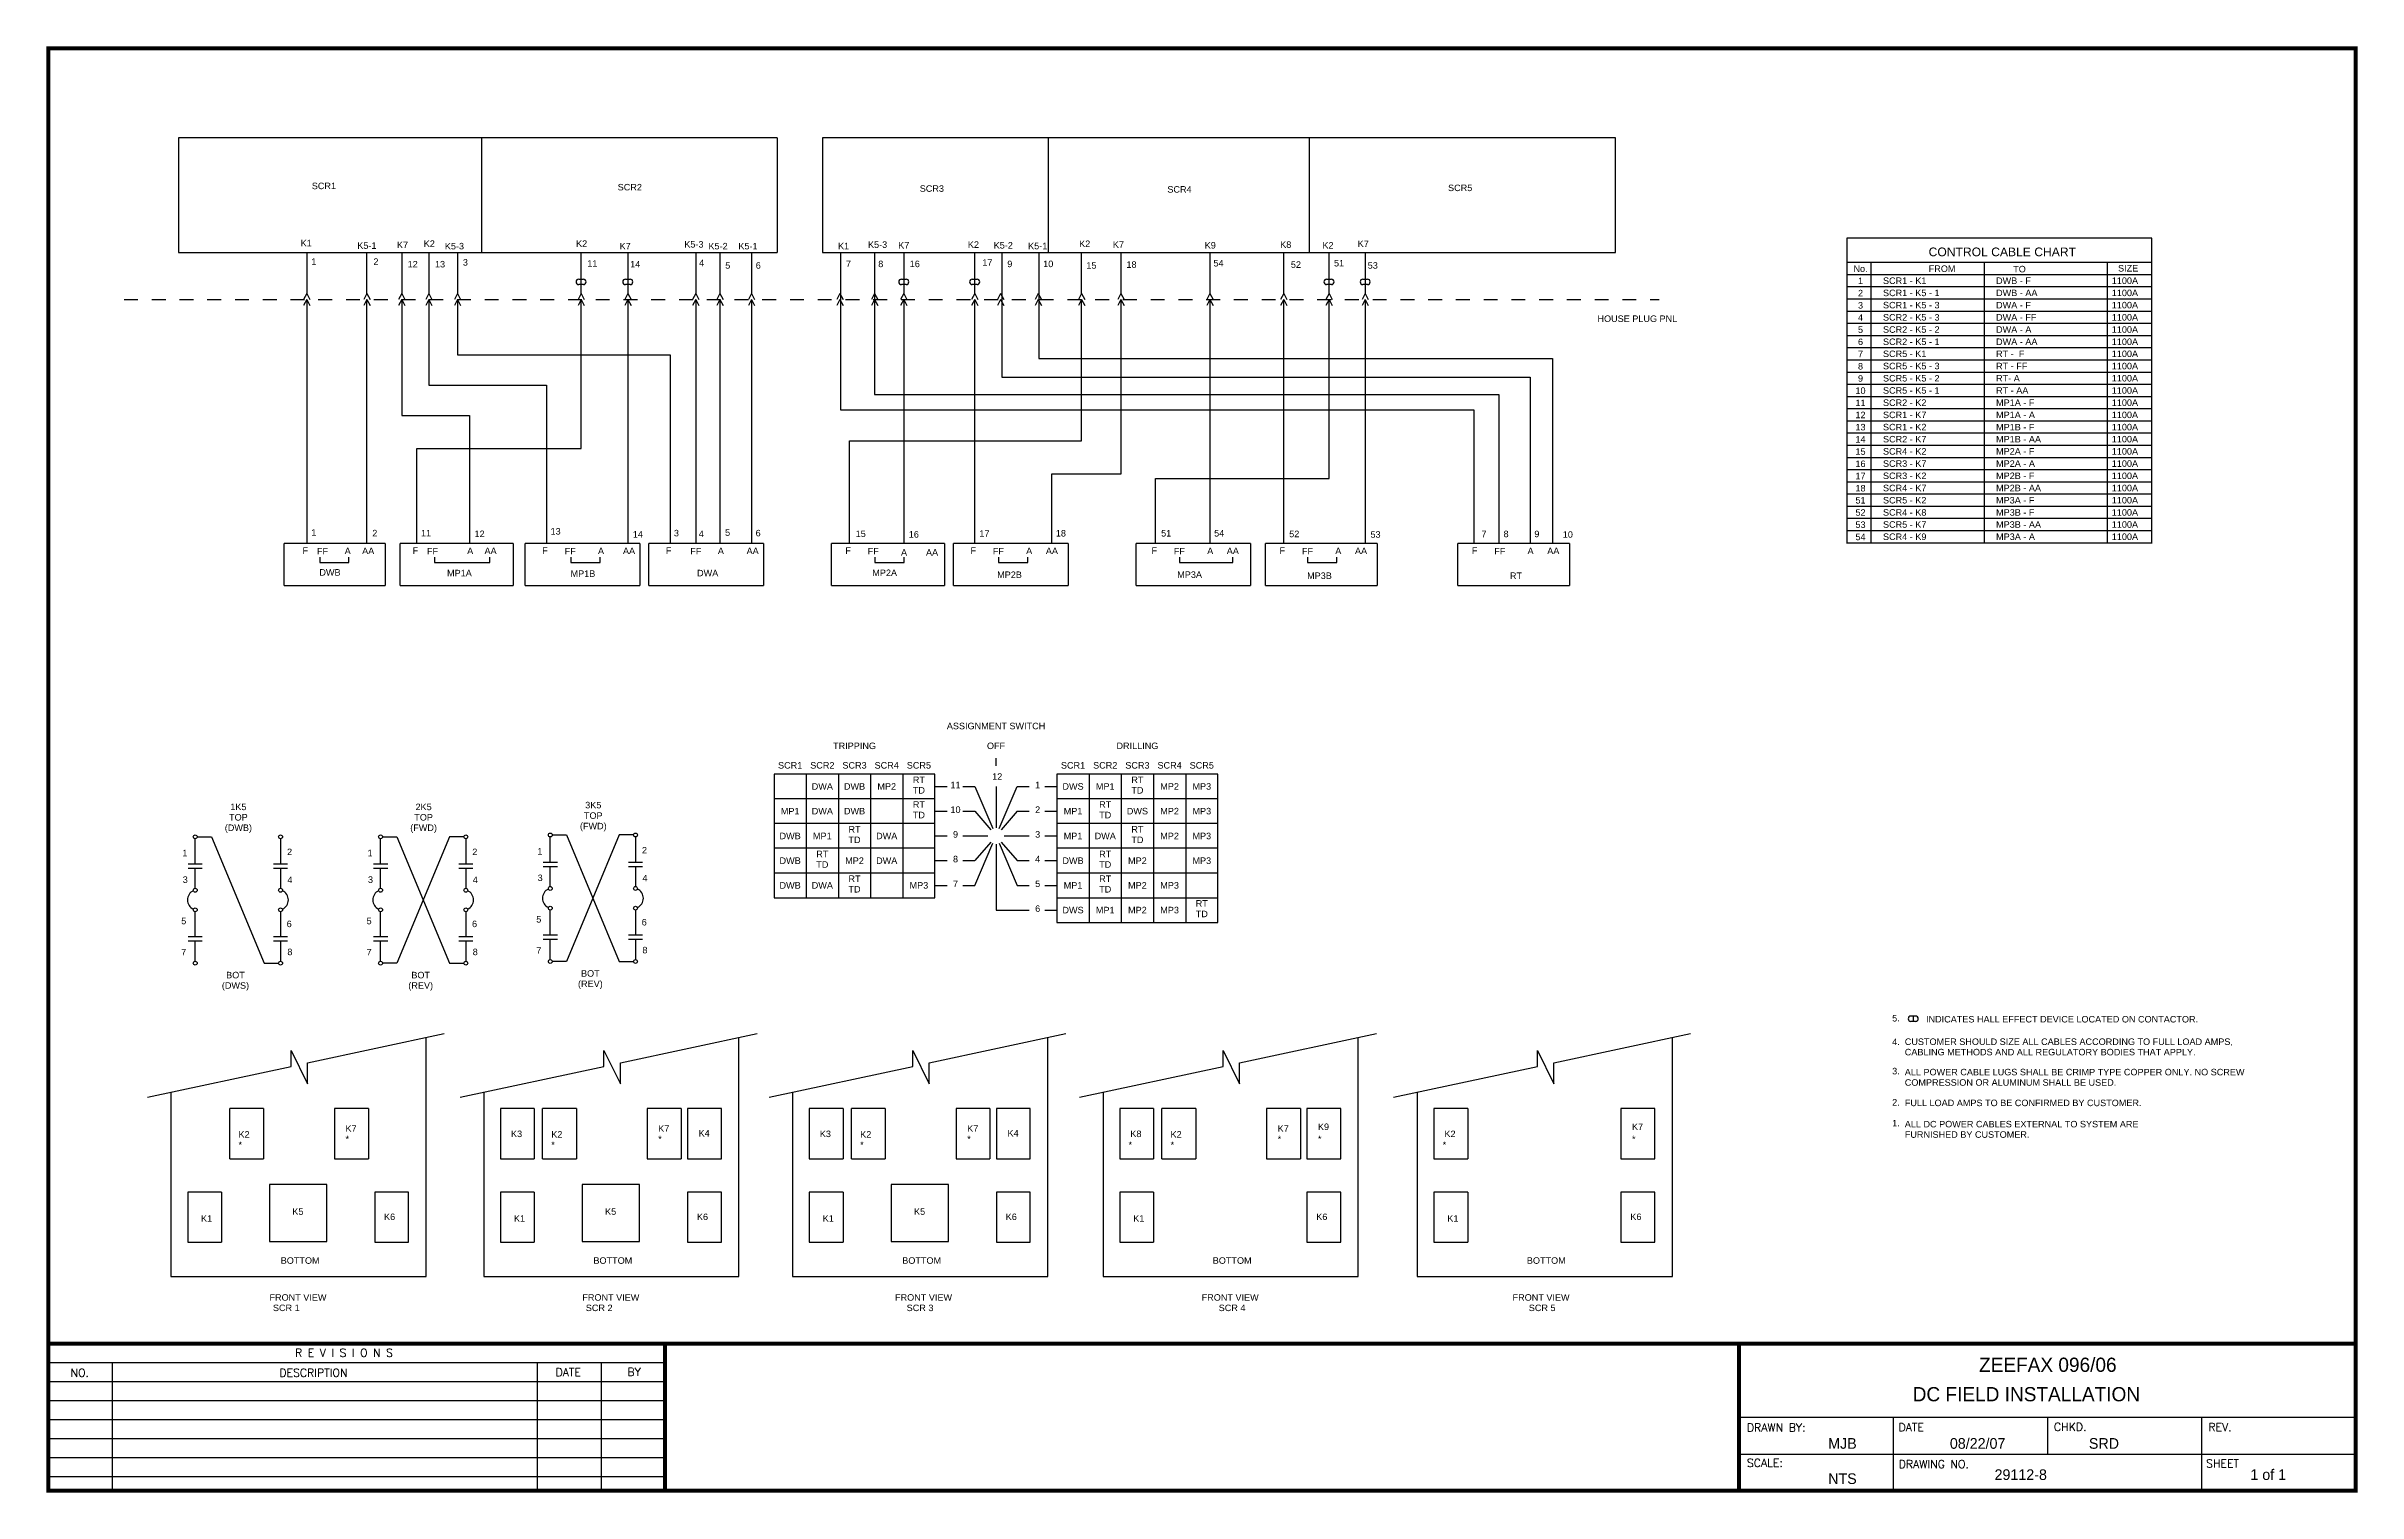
# Model space of a CAD drawing. Extents: x 1.2 to 17.9, y -2.6 to 7.8.
import ezdxf
from ezdxf.enums import TextEntityAlignment as Align

# ---------------------------------------------------------------- set-up
doc = ezdxf.new("R2010")
doc.units = 0
doc.header["$MEASUREMENT"] = 0
doc.linetypes.add('DASHED2', pattern=[0.375, 0.25, -0.125])
doc.layers.get('0').update_dxf_attribs({"linetype": 'CONTINUOUS'})
doc.layers.add('DRAWING', color=7, linetype='CONTINUOUS')
doc.styles.add('A1', font='A1.shx')
doc.styles.add('ROMAND', font='ROMAND.shx')
doc.styles.get("Standard").update_dxf_attribs({"font": 'ARIAL.TTF'})

# ---------------------------------------------------------------- blocks, each defined once
blk = doc.blocks.new('npcap')
for p, q in [((0, 0.051), (0, -0.051)), ((0.031, 0.051), (0.031, -0.051))]:
    blk.add_line(p, q)

msp = doc.modelspace()

# ---------------------------------------------------------------- linework, layer by layer
at = {"color": 7}
for p, q in [((1.232, -1.506), (1.232, -2.567)), ((1.232, -1.643), (5.678, -1.643)), ((1.693, -1.643), (1.693, -2.567)), ((4.756, -1.643), (4.756, -2.567)), ((5.217, -1.643), (5.217, -2.567)), ((1.232, -1.78), (5.678, -1.78)), ((1.232, -1.917), (5.678, -1.917)), ((1.232, -2.054), (5.678, -2.054)), ((13.419, -2.036), (17.865, -2.036)), ((14.531, -2.036), (14.531, -2.567)), ((15.642, -2.036), (15.642, -2.302)), ((16.753, -2.036), (16.753, -2.567)), ((1.232, -2.191), (5.678, -2.191)), ((1.232, -2.328), (5.678, -2.328)), ((13.419, -2.302), (17.865, -2.302)), ((1.232, -2.465), (5.678, -2.465))]:
    msp.add_line(p, q, dxfattribs=at)
at = {"color": 7, "const_width": 0.0288}
msp.add_lwpolyline([(17.865, -2.567), (17.865, 7.829), (1.232, 7.829), (1.232, -2.567)], close=True, dxfattribs=at)
for points in [[(1.232, -1.506), (17.865, -1.506)], [(5.678, -1.506), (5.678, -2.567)], [(13.419, -2.567), (13.419, -1.506)]]:
    msp.add_lwpolyline(points, dxfattribs=at)
at = {"layer": 'DRAWING', "color": 7}
for p, q in [((2.172, 7.182), (2.172, 6.356)), ((6.486, 7.182), (2.172, 7.182)), ((4.356, 7.182), (4.356, 6.356)), ((6.486, 7.182), (6.486, 6.356)), ((12.529, 7.182), (6.812, 7.182)), ((6.812, 7.182), (6.812, 6.356)), ((8.442, 6.356), (8.442, 7.182)), ((10.322, 7.182), (10.322, 6.356)), ((12.529, 6.356), (12.529, 7.182)), ((2.172, 6.356), (6.486, 6.356)), ((3.096, 6.356), (3.096, 6.062)), ((3.53, 6.062), (3.53, 6.356)), ((3.78, 6.356), (3.78, 6.062)), ((3.976, 6.356), (3.976, 6.062)), ((4.182, 6.356), (4.182, 6.062)), ((5.073, 6.062), (5.073, 6.356)), ((5.41, 6.356), (5.41, 6.062)), ((5.899, 6.356), (5.899, 6.062)), ((6.073, 6.356), (6.073, 6.062)), ((6.301, 6.356), (6.301, 6.062)), ((6.812, 6.356), (12.529, 6.356)), ((6.942, 6.354), (6.942, 5.222)), ((7.189, 6.354), (7.189, 5.334)), ((7.399, 6.356), (7.399, 6.062)), ((7.91, 6.062), (7.91, 6.356)), ((8.106, 6.354), (8.106, 5.459)), ((8.372, 6.354), (8.372, 5.592)), ((8.681, 6.062), (8.681, 6.356)), ((8.964, 6.356), (8.964, 6.062)), ((9.605, 6.356), (9.605, 6.062)), ((10.138, 6.062), (10.138, 6.356)), ((10.464, 6.062), (10.464, 6.356)), ((10.725, 6.356), (10.725, 6.062)), ((14.196, 6.46), (14.196, 4.26)), ((16.394, 6.46), (14.196, 6.46)), ((16.394, 4.26), (16.394, 6.46)), ((16.394, 6.284), (14.196, 6.284)), ((16.394, 6.196), (14.196, 6.196)), ((14.37, 6.284), (14.37, 4.26)), ((15.186, 6.284), (15.186, 4.26)), ((16.073, 6.284), (16.073, 4.26)), ((3.096, 6.062), (3.073, 6.018)), ((3.096, 6.019), (3.073, 5.975)), ((3.096, 6.062), (3.118, 6.018)), ((3.096, 6.019), (3.118, 5.975)), ((3.096, 6.019), (3.096, 4.26)), ((3.53, 6.062), (3.508, 6.018)), ((3.53, 6.019), (3.508, 5.975)), ((3.53, 6.062), (3.553, 6.018)), ((3.53, 4.26), (3.53, 6.019)), ((3.53, 6.019), (3.553, 5.975)), ((3.78, 6.062), (3.758, 6.018)), ((3.78, 6.019), (3.758, 5.975)), ((3.78, 6.062), (3.803, 6.018)), ((3.78, 6.019), (3.803, 5.975)), ((3.78, 6.019), (3.78, 5.183)), ((3.976, 6.062), (3.953, 6.018)), ((3.976, 6.019), (3.953, 5.975)), ((3.976, 6.062), (3.998, 6.018)), ((3.976, 6.019), (3.998, 5.975)), ((3.976, 6.019), (3.976, 5.401)), ((4.182, 6.062), (4.16, 6.018)), ((4.182, 6.019), (4.16, 5.975)), ((4.182, 6.062), (4.205, 6.018)), ((4.182, 6.019), (4.205, 5.975)), ((4.182, 6.019), (4.182, 5.618)), ((5.073, 6.062), (5.051, 6.018)), ((5.073, 6.019), (5.051, 5.975)), ((5.056, 6.165), (5.09, 6.165)), ((5.09, 6.126), (5.056, 6.126)), ((5.073, 6.062), (5.096, 6.018)), ((5.073, 4.945), (5.073, 6.019)), ((5.073, 6.019), (5.096, 5.975)), ((5.41, 6.062), (5.388, 6.018)), ((5.41, 6.019), (5.388, 5.975)), ((5.393, 6.165), (5.427, 6.165)), ((5.427, 6.126), (5.393, 6.126)), ((5.41, 6.062), (5.433, 6.018)), ((5.41, 6.019), (5.433, 5.975)), ((5.41, 6.019), (5.41, 4.26)), ((5.899, 6.062), (5.877, 6.018)), ((5.899, 6.019), (5.877, 5.975)), ((5.899, 6.062), (5.922, 6.018)), ((5.899, 6.019), (5.922, 5.975)), ((5.899, 6.019), (5.899, 4.26)), ((6.073, 6.062), (6.051, 6.018)), ((6.073, 6.019), (6.051, 5.975)), ((6.073, 6.062), (6.096, 6.018)), ((6.073, 6.019), (6.096, 5.975)), ((6.073, 6.019), (6.073, 4.26)), ((6.301, 6.062), (6.279, 6.018)), ((6.301, 6.019), (6.279, 5.975)), ((6.301, 6.062), (6.324, 6.018)), ((6.301, 6.019), (6.324, 5.975)), ((6.301, 6.019), (6.301, 4.26)), ((6.939, 6.062), (6.917, 6.018)), ((6.939, 6.019), (6.917, 5.975)), ((6.939, 6.062), (6.962, 6.018)), ((6.939, 6.019), (6.962, 5.975)), ((7.189, 6.062), (7.167, 6.018)), ((7.189, 6.019), (7.167, 5.975)), ((7.189, 6.062), (7.212, 6.018)), ((7.189, 6.019), (7.212, 5.975)), ((7.399, 6.062), (7.376, 6.018)), ((7.399, 6.019), (7.376, 5.975)), ((7.382, 6.165), (7.416, 6.165)), ((7.416, 6.126), (7.382, 6.126)), ((7.399, 6.062), (7.422, 6.018)), ((7.399, 6.019), (7.422, 5.975)), ((7.399, 6.019), (7.399, 4.26)), ((7.91, 6.062), (7.887, 6.018)), ((7.91, 6.019), (7.887, 5.975)), ((7.893, 6.165), (7.927, 6.165)), ((7.927, 6.126), (7.893, 6.126)), ((7.91, 6.062), (7.932, 6.018)), ((7.91, 4.26), (7.91, 6.019)), ((7.91, 6.019), (7.932, 5.975)), ((8.097, 6.062), (8.074, 6.018)), ((8.097, 6.019), (8.074, 5.975)), ((8.097, 6.062), (8.119, 6.018)), ((8.097, 6.019), (8.119, 5.975)), ((8.368, 6.062), (8.346, 6.018)), ((8.368, 6.019), (8.346, 5.975)), ((8.368, 6.062), (8.391, 6.018)), ((8.368, 6.019), (8.391, 5.975)), ((8.681, 6.062), (8.659, 6.018)), ((8.681, 6.019), (8.659, 5.975)), ((8.681, 6.062), (8.704, 6.018)), ((8.681, 4.999), (8.681, 6.019)), ((8.681, 6.019), (8.704, 5.975)), ((8.964, 6.062), (8.941, 6.018)), ((8.964, 6.019), (8.941, 5.975)), ((8.964, 6.062), (8.987, 6.018)), ((8.964, 6.019), (8.987, 5.975)), ((8.964, 6.019), (8.964, 4.76)), ((9.605, 6.062), (9.583, 6.018)), ((9.605, 6.019), (9.583, 5.975)), ((9.605, 6.062), (9.628, 6.018)), ((9.605, 6.019), (9.628, 5.975)), ((9.605, 6.019), (9.605, 4.26)), ((10.138, 6.062), (10.115, 6.018)), ((10.138, 6.019), (10.115, 5.975)), ((10.138, 6.062), (10.16, 6.018)), ((10.138, 4.26), (10.138, 6.019)), ((10.138, 6.019), (10.16, 5.975)), ((10.464, 6.062), (10.441, 6.018)), ((10.464, 6.019), (10.441, 5.975)), ((10.447, 6.165), (10.481, 6.165)), ((10.481, 6.126), (10.447, 6.126)), ((10.464, 6.062), (10.486, 6.018)), ((10.464, 4.727), (10.464, 6.019)), ((10.464, 6.019), (10.486, 5.975)), ((10.725, 6.062), (10.702, 6.018)), ((10.725, 6.019), (10.702, 5.975)), ((10.708, 6.165), (10.741, 6.165)), ((10.741, 6.126), (10.708, 6.126)), ((10.725, 6.062), (10.747, 6.018)), ((10.725, 6.019), (10.747, 5.975)), ((10.725, 6.019), (10.725, 4.26)), ((16.394, 6.108), (14.196, 6.108)), ((16.394, 6.02), (14.196, 6.02)), ((16.394, 5.932), (14.196, 5.932)), ((16.394, 5.845), (14.196, 5.845)), ((16.394, 5.757), (14.196, 5.757)), ((16.394, 5.669), (14.196, 5.669)), ((4.182, 5.618), (5.715, 5.618)), ((5.715, 5.618), (5.715, 4.26)), ((8.372, 5.592), (12.074, 5.592)), ((12.074, 5.592), (12.074, 4.264)), ((16.394, 5.581), (14.196, 5.581)), ((3.976, 5.401), (4.823, 5.401)), ((4.823, 5.401), (4.823, 4.26)), ((7.189, 5.334), (11.689, 5.334)), ((8.106, 5.459), (11.913, 5.459)), ((11.689, 5.334), (11.689, 4.264)), ((11.913, 5.459), (11.913, 4.264)), ((16.394, 5.493), (14.196, 5.493)), ((16.394, 5.405), (14.196, 5.405)), ((3.78, 5.183), (4.269, 5.183)), ((4.269, 5.183), (4.269, 4.26)), ((6.942, 5.222), (11.507, 5.222)), ((11.507, 5.222), (11.507, 4.264)), ((16.394, 5.317), (14.196, 5.317)), ((16.394, 5.23), (14.196, 5.23)), ((7.008, 4.26), (7.008, 4.999)), ((7.008, 4.999), (8.681, 4.999)), ((16.394, 5.142), (14.196, 5.142)), ((16.394, 5.054), (14.196, 5.054)), ((3.889, 4.26), (3.889, 4.945)), ((3.889, 4.945), (5.073, 4.945)), ((16.394, 4.966), (14.196, 4.966)), ((16.394, 4.878), (14.196, 4.878)), ((8.964, 4.76), (8.464, 4.76)), ((8.464, 4.76), (8.464, 4.26)), ((9.214, 4.26), (9.214, 4.727)), ((9.214, 4.727), (10.464, 4.727)), ((16.394, 4.79), (14.196, 4.79)), ((16.394, 4.702), (14.196, 4.702)), ((16.394, 4.615), (14.196, 4.615)), ((16.394, 4.527), (14.196, 4.527)), ((16.394, 4.439), (14.196, 4.439)), ((16.394, 4.351), (14.196, 4.351)), ((2.933, 3.956), (2.933, 4.26)), ((3.661, 4.26), (2.933, 4.26)), ((3.661, 4.26), (3.661, 3.956)), ((3.769, 3.956), (3.769, 4.26)), ((4.584, 4.26), (3.769, 4.26)), ((4.584, 4.26), (4.584, 3.956)), ((4.671, 3.956), (4.671, 4.26)), ((5.497, 4.26), (4.671, 4.26)), ((5.497, 4.26), (5.497, 3.956)), ((5.562, 3.956), (5.562, 4.26)), ((6.388, 4.26), (5.562, 4.26)), ((6.388, 4.26), (6.388, 3.956)), ((6.877, 3.956), (6.877, 4.26)), ((7.692, 4.26), (6.877, 4.26)), ((7.692, 4.26), (7.692, 3.956)), ((7.758, 3.956), (7.758, 4.26)), ((8.584, 4.26), (7.758, 4.26)), ((8.584, 4.26), (8.584, 3.956)), ((9.073, 3.956), (9.073, 4.26)), ((9.899, 4.26), (9.073, 4.26)), ((9.899, 4.26), (9.899, 3.956)), ((10.007, 3.956), (10.007, 4.26)), ((10.811, 4.26), (10.007, 4.26)), ((10.811, 4.26), (10.811, 3.956)), ((11.393, 3.956), (11.393, 4.26)), ((12.197, 4.26), (11.393, 4.26)), ((12.197, 4.26), (12.197, 3.956)), ((16.394, 4.263), (14.196, 4.263)), ((3.189, 4.16), (3.189, 4.122)), ((3.189, 4.122), (3.399, 4.122)), ((3.399, 4.122), (3.399, 4.16)), ((4.016, 4.16), (4.016, 4.122)), ((4.016, 4.122), (4.415, 4.122)), ((4.415, 4.122), (4.415, 4.16)), ((5, 4.16), (5, 4.122)), ((5, 4.122), (5.21, 4.122)), ((5.21, 4.122), (5.21, 4.16)), ((7.191, 4.16), (7.191, 4.122)), ((7.191, 4.122), (7.401, 4.122)), ((7.401, 4.122), (7.401, 4.16)), ((8.082, 4.16), (8.082, 4.122)), ((8.082, 4.122), (8.292, 4.122)), ((8.292, 4.122), (8.292, 4.16)), ((9.386, 4.16), (9.386, 4.122)), ((9.386, 4.122), (9.77, 4.122)), ((9.77, 4.122), (9.77, 4.16)), ((10.31, 4.16), (10.31, 4.122)), ((10.31, 4.122), (10.52, 4.122)), ((10.52, 4.122), (10.52, 4.16)), ((2.933, 3.956), (3.661, 3.956)), ((3.769, 3.956), (4.584, 3.956)), ((4.671, 3.956), (5.497, 3.956)), ((5.562, 3.956), (6.388, 3.956)), ((6.877, 3.956), (7.692, 3.956)), ((7.758, 3.956), (8.584, 3.956)), ((9.073, 3.956), (9.899, 3.956)), ((10.007, 3.956), (10.811, 3.956)), ((11.393, 3.956), (12.197, 3.956)), ((8.064, 2.657), (8.064, 2.712)), ((6.464, 2.598), (6.464, 1.707)), ((7.624, 2.598), (6.464, 2.598)), ((6.696, 2.598), (6.696, 1.707)), ((6.928, 2.598), (6.928, 1.707)), ((7.16, 2.598), (7.16, 1.707)), ((7.392, 2.598), (7.392, 1.707)), ((7.624, 1.707), (7.624, 2.598)), ((7.624, 2.509), (7.712, 2.509)), ((7.824, 2.509), (7.912, 2.509)), ((7.912, 2.509), (8.041, 2.206)), ((8.064, 2.509), (8.064, 2.21)), ((8.086, 2.206), (8.216, 2.509)), ((8.216, 2.509), (8.303, 2.509)), ((8.415, 2.509), (8.503, 2.509)), ((8.503, 2.598), (8.503, 1.529)), ((9.663, 2.598), (8.503, 2.598)), ((8.735, 2.598), (8.735, 1.529)), ((8.967, 2.598), (8.967, 1.529)), ((9.199, 2.598), (9.199, 1.529)), ((9.431, 2.598), (9.431, 1.529)), ((9.663, 1.529), (9.663, 2.598)), ((7.624, 2.42), (6.464, 2.42)), ((9.663, 2.42), (8.503, 2.42)), ((7.624, 2.241), (6.464, 2.241)), ((7.624, 2.331), (7.712, 2.331)), ((7.824, 2.331), (7.912, 2.331)), ((7.912, 2.331), (8.026, 2.197)), ((8.216, 2.331), (8.101, 2.197)), ((8.216, 2.331), (8.303, 2.331)), ((8.415, 2.331), (8.503, 2.331)), ((9.663, 2.241), (8.503, 2.241)), ((2.292, 1.95), (2.292, 2.133)), ((2.306, 2.146), (2.41, 2.146)), ((2.41, 2.146), (2.788, 1.235)), ((2.907, 2.133), (2.907, 1.95)), ((3.628, 1.95), (3.628, 2.133)), ((3.642, 2.146), (3.746, 2.146)), ((3.746, 2.146), (4.124, 1.235)), ((4.124, 2.146), (3.746, 1.235)), ((4.228, 2.146), (4.124, 2.146)), ((4.242, 2.133), (4.242, 1.95)), ((4.851, 1.962), (4.851, 2.145)), ((4.865, 2.159), (4.969, 2.159)), ((4.969, 2.159), (5.347, 1.247)), ((5.347, 2.159), (4.969, 1.247)), ((5.451, 2.159), (5.347, 2.159)), ((5.465, 2.145), (5.465, 1.962)), ((7.624, 2.063), (6.464, 2.063)), ((7.624, 2.152), (7.712, 2.152)), ((7.824, 2.152), (8.006, 2.152)), ((8.026, 2.108), (7.912, 1.974)), ((7.912, 1.796), (8.041, 2.099)), ((8.064, 2.094), (8.064, 1.618)), ((8.086, 2.099), (8.216, 1.796)), ((8.101, 2.108), (8.216, 1.974)), ((8.122, 2.152), (8.303, 2.152)), ((8.415, 2.152), (8.503, 2.152)), ((9.663, 2.063), (8.503, 2.063)), ((2.292, 1.775), (2.292, 1.919)), ((2.907, 1.919), (2.907, 1.775)), ((3.628, 1.775), (3.628, 1.919)), ((4.242, 1.919), (4.242, 1.775)), ((4.851, 1.788), (4.851, 1.931)), ((5.465, 1.931), (5.465, 1.788)), ((7.624, 1.885), (6.464, 1.885)), ((7.624, 1.974), (7.712, 1.974)), ((7.824, 1.974), (7.912, 1.974)), ((8.216, 1.974), (8.303, 1.974)), ((8.415, 1.974), (8.503, 1.974)), ((9.663, 1.885), (8.503, 1.885)), ((6.464, 1.707), (7.624, 1.707)), ((7.624, 1.796), (7.712, 1.796)), ((7.824, 1.796), (7.912, 1.796)), ((8.216, 1.796), (8.303, 1.796)), ((8.415, 1.796), (8.503, 1.796)), ((8.503, 1.707), (9.663, 1.707)), ((2.292, 1.428), (2.292, 1.606)), ((2.907, 1.606), (2.907, 1.428)), ((3.628, 1.428), (3.628, 1.606)), ((4.242, 1.606), (4.242, 1.428)), ((4.851, 1.44), (4.851, 1.619)), ((5.465, 1.619), (5.465, 1.44)), ((8.064, 1.618), (8.303, 1.618)), ((8.415, 1.618), (8.503, 1.618)), ((8.503, 1.529), (9.663, 1.529)), ((2.292, 1.249), (2.292, 1.397)), ((2.907, 1.397), (2.907, 1.249)), ((3.628, 1.249), (3.628, 1.397)), ((4.242, 1.397), (4.242, 1.249)), ((4.851, 1.261), (4.851, 1.409)), ((5.465, 1.409), (5.465, 1.261)), ((2.788, 1.235), (2.893, 1.235)), ((3.746, 1.235), (3.641, 1.235)), ((4.124, 1.235), (4.228, 1.235)), ((4.969, 1.247), (4.864, 1.247)), ((5.347, 1.247), (5.451, 1.247)), ((14.658, 0.855), (14.692, 0.855)), ((14.675, 0.855), (14.675, 0.816)), ((3.101, 0.516), (4.087, 0.728)), ((3.957, -1.023), (3.957, 0.699)), ((5.356, 0.516), (6.342, 0.728)), ((6.211, -1.023), (6.211, 0.699)), ((7.582, 0.516), (8.568, 0.728)), ((8.437, -1.023), (8.437, 0.699)), ((9.82, 0.516), (10.806, 0.728)), ((10.675, -1.023), (10.675, 0.699)), ((12.084, 0.516), (13.07, 0.728)), ((12.939, -1.023), (12.939, 0.699)), ((14.692, 0.816), (14.658, 0.816)), ((2.983, 0.605), (3.101, 0.365)), ((2.983, 0.491), (2.983, 0.605)), ((3.101, 0.365), (3.101, 0.516)), ((5.238, 0.605), (5.356, 0.365)), ((5.238, 0.491), (5.238, 0.605)), ((5.356, 0.365), (5.356, 0.516)), ((7.464, 0.605), (7.582, 0.365)), ((7.464, 0.491), (7.464, 0.605)), ((7.582, 0.365), (7.582, 0.516)), ((9.702, 0.605), (9.82, 0.365)), ((9.702, 0.491), (9.702, 0.605)), ((9.82, 0.365), (9.82, 0.516)), ((11.966, 0.605), (12.084, 0.365)), ((11.966, 0.491), (11.966, 0.605)), ((12.084, 0.365), (12.084, 0.516)), ((1.947, 0.269), (2.983, 0.491)), ((4.201, 0.269), (5.238, 0.491)), ((6.428, 0.269), (7.464, 0.491)), ((8.665, 0.269), (9.702, 0.491)), ((10.929, 0.269), (11.966, 0.491)), ((2.117, 0.305), (2.117, -1.023)), ((2.541, -0.174), (2.541, 0.189)), ((2.785, 0.189), (2.541, 0.189)), ((2.785, 0.189), (2.785, -0.174)), ((3.295, 0.189), (3.295, -0.174)), ((3.54, 0.189), (3.295, 0.189)), ((3.54, 0.189), (3.54, -0.174)), ((4.371, 0.305), (4.371, -1.023)), ((4.736, 0.189), (4.492, 0.189)), ((4.492, 0.189), (4.492, -0.174)), ((4.736, 0.189), (4.736, -0.174)), ((5.04, 0.189), (4.795, 0.189)), ((4.795, -0.174), (4.795, 0.189)), ((5.04, 0.189), (5.04, -0.174)), ((5.794, 0.189), (5.549, 0.189)), ((5.549, 0.189), (5.549, -0.174)), ((5.794, 0.189), (5.794, -0.174)), ((5.84, 0.189), (5.84, -0.174)), ((6.085, 0.189), (5.84, 0.189)), ((6.085, -0.174), (6.085, 0.189)), ((6.598, 0.305), (6.598, -1.023)), ((6.963, 0.189), (6.718, 0.189)), ((6.718, 0.189), (6.718, -0.174)), ((6.963, 0.189), (6.963, -0.174)), ((7.266, 0.189), (7.022, 0.189)), ((7.022, -0.174), (7.022, 0.189)), ((7.266, 0.189), (7.266, -0.174)), ((8.02, 0.189), (7.776, 0.189)), ((7.776, 0.189), (7.776, -0.174)), ((8.02, 0.189), (8.02, -0.174)), ((8.311, 0.189), (8.067, 0.189)), ((8.067, 0.189), (8.067, -0.174)), ((8.311, -0.174), (8.311, 0.189)), ((8.835, 0.305), (8.835, -1.023)), ((9.2, 0.189), (8.956, 0.189)), ((8.956, 0.189), (8.956, -0.174)), ((9.2, 0.189), (9.2, -0.174)), ((9.504, 0.189), (9.259, 0.189)), ((9.259, -0.174), (9.259, 0.189)), ((9.504, 0.189), (9.504, -0.174)), ((10.258, 0.189), (10.014, 0.189)), ((10.014, 0.189), (10.014, -0.174)), ((10.258, 0.189), (10.258, -0.174)), ((10.549, 0.189), (10.304, 0.189)), ((10.304, 0.189), (10.304, -0.174)), ((10.549, -0.174), (10.549, 0.189)), ((11.1, 0.305), (11.1, -1.023)), ((11.22, 0.189), (11.22, -0.174)), ((11.464, 0.189), (11.22, 0.189)), ((11.464, 0.189), (11.464, -0.174)), ((12.813, 0.189), (12.568, 0.189)), ((12.568, 0.189), (12.568, -0.174)), ((12.813, -0.174), (12.813, 0.189)), ((2.541, -0.174), (2.785, -0.174)), ((3.295, -0.174), (3.54, -0.174)), ((4.492, -0.174), (4.736, -0.174)), ((4.795, -0.174), (5.04, -0.174)), ((5.549, -0.174), (5.794, -0.174)), ((5.84, -0.174), (6.085, -0.174)), ((6.718, -0.174), (6.963, -0.174)), ((7.022, -0.174), (7.266, -0.174)), ((7.776, -0.174), (8.02, -0.174)), ((8.067, -0.174), (8.311, -0.174)), ((8.956, -0.174), (9.2, -0.174)), ((9.259, -0.174), (9.504, -0.174)), ((10.014, -0.174), (10.258, -0.174)), ((10.304, -0.174), (10.549, -0.174)), ((11.22, -0.174), (11.464, -0.174)), ((12.568, -0.174), (12.813, -0.174)), ((2.238, -0.414), (2.238, -0.776)), ((2.482, -0.414), (2.238, -0.414)), ((2.482, -0.414), (2.482, -0.776)), ((2.827, -0.359), (2.827, -0.771)), ((3.24, -0.359), (2.827, -0.359)), ((3.24, -0.771), (3.24, -0.359)), ((3.586, -0.414), (3.586, -0.776)), ((3.83, -0.414), (3.586, -0.414)), ((3.83, -0.776), (3.83, -0.414)), ((4.492, -0.414), (4.492, -0.776)), ((4.736, -0.414), (4.492, -0.414)), ((4.736, -0.414), (4.736, -0.776)), ((5.082, -0.359), (5.082, -0.771)), ((5.495, -0.359), (5.082, -0.359)), ((5.495, -0.771), (5.495, -0.359)), ((5.84, -0.414), (5.84, -0.776)), ((6.085, -0.414), (5.84, -0.414)), ((6.085, -0.776), (6.085, -0.414)), ((6.718, -0.414), (6.718, -0.776)), ((6.963, -0.414), (6.718, -0.414)), ((6.963, -0.414), (6.963, -0.776)), ((7.308, -0.359), (7.308, -0.771)), ((7.721, -0.359), (7.308, -0.359)), ((7.721, -0.771), (7.721, -0.359)), ((8.067, -0.414), (8.067, -0.776)), ((8.311, -0.414), (8.067, -0.414)), ((8.311, -0.776), (8.311, -0.414)), ((8.956, -0.414), (8.956, -0.776)), ((9.2, -0.414), (8.956, -0.414)), ((9.2, -0.414), (9.2, -0.776)), ((10.304, -0.414), (10.304, -0.776)), ((10.549, -0.414), (10.304, -0.414)), ((10.549, -0.776), (10.549, -0.414)), ((11.22, -0.414), (11.22, -0.776)), ((11.464, -0.414), (11.22, -0.414)), ((11.464, -0.414), (11.464, -0.776)), ((12.568, -0.414), (12.568, -0.776)), ((12.813, -0.414), (12.568, -0.414)), ((12.813, -0.776), (12.813, -0.414)), ((2.238, -0.776), (2.482, -0.776)), ((2.827, -0.771), (3.24, -0.771)), ((3.586, -0.776), (3.83, -0.776)), ((4.492, -0.776), (4.736, -0.776)), ((5.082, -0.771), (5.495, -0.771)), ((5.84, -0.776), (6.085, -0.776)), ((6.718, -0.776), (6.963, -0.776)), ((7.308, -0.771), (7.721, -0.771)), ((8.067, -0.776), (8.311, -0.776)), ((8.956, -0.776), (9.2, -0.776)), ((10.304, -0.776), (10.549, -0.776)), ((11.22, -0.776), (11.464, -0.776)), ((12.568, -0.776), (12.813, -0.776)), ((2.117, -1.023), (3.957, -1.023)), ((4.371, -1.023), (6.211, -1.023)), ((6.598, -1.023), (8.437, -1.023)), ((8.835, -1.023), (10.675, -1.023)), ((11.1, -1.023), (12.939, -1.023))]:
    msp.add_line(p, q, dxfattribs=at)
at = {"layer": 'DRAWING', "color": 7, "linetype": 'DASHED2', "ltscale": 0.25}
msp.add_line((1.779, 6.018), (12.844, 6.018), dxfattribs=at)
at = {"layer": 'DRAWING', "color": 7}
for centre in [(4.851, 2.159), (5.465, 2.159), (2.292, 2.146), (2.907, 2.146), (3.628, 2.146), (4.242, 2.146), (2.292, 1.761), (2.907, 1.761), (3.628, 1.761), (4.242, 1.761), (4.851, 1.774), (5.465, 1.774), (2.292, 1.62), (2.907, 1.62), (3.628, 1.62), (4.242, 1.62), (4.851, 1.632), (5.465, 1.632), (2.292, 1.235), (2.907, 1.235), (3.628, 1.235), (4.242, 1.235), (4.851, 1.247), (5.465, 1.247)]:
    msp.add_circle(centre, 0.0139, dxfattribs=at)
for centre, radius, start, end in [((5.056, 6.145), 0.0194, 90, 270), ((5.09, 6.145), 0.0194, 270, 90), ((5.393, 6.145), 0.0194, 90, 270), ((5.427, 6.145), 0.0194, 270, 90), ((7.382, 6.145), 0.0194, 90, 270), ((7.416, 6.145), 0.0194, 270, 90), ((7.893, 6.145), 0.0194, 90, 270), ((7.927, 6.145), 0.0194, 270, 90), ((10.447, 6.145), 0.0194, 90, 270), ((10.481, 6.145), 0.0194, 270, 90), ((10.708, 6.145), 0.0194, 90, 270), ((10.741, 6.145), 0.0194, 270, 90), ((2.308, 1.691), 0.0724, 113.628, 246.372), ((2.891, 1.691), 0.0724, 293.628, 66.372), ((3.644, 1.691), 0.0724, 113.628, 246.372), ((4.226, 1.691), 0.0724, 293.628, 66.372), ((4.867, 1.703), 0.0724, 113.628, 246.372), ((5.45, 1.703), 0.0724, 293.628, 66.372), ((14.658, 0.835), 0.0194, 90, 270), ((14.692, 0.835), 0.0194, 270, 90)]:
    msp.add_arc(centre, radius, start, end, dxfattribs=at)

# ---------------------------------------------------------------- block references
at = {"layer": 'DRAWING', "color": 7, "rotation": 90}
for p in [(2.292, 1.919), (2.907, 1.919), (3.628, 1.919), (4.242, 1.919), (4.851, 1.931), (5.465, 1.931), (2.292, 1.397), (2.907, 1.397), (3.628, 1.397), (4.242, 1.397), (4.851, 1.409), (5.465, 1.409)]:
    msp.add_blockref('npcap', p, dxfattribs=at)

# ---------------------------------------------------------------- texts
at = {"color": 7}
for s, height, style, p in [('R E V I S I O N S', 0.05763, 'ROMAND', (3.011, -1.601)), ('NO.', 0.0576, 'ROMAND', (1.393, -1.745)), ('DESCRIPTION', 0.05763, 'ROMAND', (2.898, -1.745)), ('DATE', 0.0576, 'ROMAND', (4.889, -1.741)), ('BY', 0.0576, 'ROMAND', (5.407, -1.739)), ('DC FIELD INSTALLATION', 0.10259, 'A1', (14.671, -1.922)), ('DRAWN BY:', 0.0576, 'ROMAND', (13.476, -2.14)), ('DATE', 0.0576, 'ROMAND', (14.569, -2.138)), ('CHKD.', 0.0576, 'ROMAND', (15.689, -2.135)), ('REV.', 0.0576, 'ROMAND', (16.802, -2.137)), ('MJB', 0.0769, 'A1', (14.062, -2.264)), ('08/22/07', 0.0769, 'A1', (14.939, -2.264)), ('SRD', 0.0769, 'A1', (15.941, -2.264)), ('SCALE:', 0.0576, 'ROMAND', (13.476, -2.395)), ('NTS', 0.0769, 'A1', (14.062, -2.518)), ('DRAWING NO.', 0.05763, 'ROMAND', (14.57, -2.403)), ('29112-8', 0.0769, 'A1', (15.261, -2.489)), ('SHEET', 0.0576, 'ROMAND', (16.786, -2.399)), ('1 of 1', 0.0769, 'A1', (17.105, -2.489))]:
    msp.add_text(s, height=height, dxfattribs=dict(at, style=style)).set_placement(p)
at = {"color": 7, "style": 'A1'}
msp.add_text('ZEEFAX 096/06', height=0.10259, dxfattribs=at).set_placement((15.645, -1.71), align=Align.CENTER)
at = {"layer": 'DRAWING', "color": 7}
for s, height, p in [('SCR1', 0.0469, (3.132, 6.813)), ('SCR2', 0.0469, (5.337, 6.804)), ('SCR3', 0.0469, (7.514, 6.794)), ('SCR4', 0.0469, (9.299, 6.788)), ('SCR5', 0.0469, (11.322, 6.799)), ('K1', 0.0469, (3.052, 6.401)), ('K5-1', 0.0469, (3.46, 6.383)), ('K7', 0.0469, (3.746, 6.388)), ('K2', 0.0469, (3.939, 6.397)), ('K5-3', 0.0469, (4.091, 6.379)), ('K2', 0.0469, (5.037, 6.397)), ('K7', 0.0469, (5.351, 6.379)), ('K5-3', 0.0469, (5.817, 6.392)), ('K5-2', 0.0469, (5.991, 6.379)), ('K5-1', 0.0469, (6.207, 6.379)), ('K1', 0.0469, (6.925, 6.38)), ('K5-3', 0.0469, (7.141, 6.39)), ('K7', 0.0469, (7.359, 6.385)), ('K2', 0.0469, (7.861, 6.39)), ('K5-2', 0.0469, (8.047, 6.385)), ('K5-1', 0.0469, (8.295, 6.38)), ('K2', 0.0469, (8.663, 6.396)), ('K7', 0.0469, (8.906, 6.39)), ('K9', 0.0469, (9.568, 6.385)), ('K8', 0.0469, (10.112, 6.39)), ('K2', 0.0469, (10.417, 6.385)), ('K7', 0.0469, (10.671, 6.396)), ('1', 0.0469, (3.128, 6.267)), ('2', 0.0469, (3.576, 6.267)), ('12', 0.0469, (3.823, 6.249)), ('13', 0.0469, (4.02, 6.249)), ('3', 0.0469, (4.221, 6.262)), ('11', 0.0469, (5.118, 6.254)), ('14', 0.0469, (5.427, 6.249)), ('4', 0.0469, (5.924, 6.258)), ('5', 0.0469, (6.112, 6.24)), ('6', 0.0469, (6.332, 6.24)), ('7', 0.0469, (6.982, 6.251)), ('8', 0.0469, (7.215, 6.251)), ('16', 0.0469, (7.442, 6.251)), ('17', 0.0469, (7.965, 6.261)), ('9', 0.0469, (8.145, 6.251)), ('10', 0.0469, (8.404, 6.251)), ('15', 0.0469, (8.715, 6.24)), ('18', 0.0469, (9.004, 6.246)), ('54', 0.0469, (9.631, 6.256)), ('52', 0.0469, (10.189, 6.246)), ('51', 0.0469, (10.5, 6.256)), ('53', 0.0469, (10.743, 6.24)), ('SCR1 - K1', 0.0469, (14.457, 6.13)), ('DWB - F', 0.0469, (15.272, 6.13)), ('1100A ', 0.0469, (16.106, 6.13)), ('SCR1 - K5 - 1', 0.04688, (14.457, 6.042)), ('SCR1 - K5 - 3', 0.04688, (14.457, 5.954)), ('DWB - AA', 0.0469, (15.272, 6.042)), ('DWA - F', 0.0469, (15.272, 5.954)), ('1100A ', 0.0469, (16.106, 6.042)), ('1100A ', 0.0469, (16.106, 5.954)), ('HOUSE PLUG PNL', 0.04688, (12.399, 5.856)), ('SCR2 - K5 - 3', 0.04688, (14.457, 5.866)), ('DWA - FF', 0.0469, (15.272, 5.866)), ('1100A ', 0.0469, (16.106, 5.866)), ('SCR2 - K5 - 2', 0.04688, (14.457, 5.778)), ('SCR2 - K5 - 1', 0.04688, (14.457, 5.69)), ('DWA - A', 0.0469, (15.272, 5.778)), ('DWA - AA', 0.0469, (15.272, 5.69)), ('1100A ', 0.0469, (16.106, 5.778)), ('1100A ', 0.0469, (16.106, 5.69)), ('SCR5 - K1', 0.0469, (14.457, 5.603)), ('SCR5 - K5 - 3', 0.04688, (14.457, 5.515)), ('RT -  F', 0.0469, (15.272, 5.603)), ('RT - FF', 0.0469, (15.272, 5.515)), ('1100A ', 0.0469, (16.106, 5.603)), ('1100A ', 0.0469, (16.106, 5.515)), ('SCR5 - K5 - 2', 0.04688, (14.457, 5.427)), ('SCR5 - K5 - 1', 0.04688, (14.457, 5.339)), ('RT- A', 0.0469, (15.272, 5.427)), ('RT - AA', 0.0469, (15.272, 5.339)), ('1100A ', 0.0469, (16.106, 5.427)), ('1100A ', 0.0469, (16.106, 5.339)), ('SCR2 - K2', 0.0469, (14.457, 5.251)), ('SCR1 - K7', 0.0469, (14.457, 5.163)), ('MP1A - F', 0.0469, (15.272, 5.251)), ('MP1A - A', 0.0469, (15.272, 5.163)), ('1100A', 0.0469, (16.106, 5.251)), ('1100A', 0.0469, (16.106, 5.163)), ('SCR1 - K2', 0.0469, (14.457, 5.075)), ('SCR2 - K7', 0.0469, (14.457, 4.988)), ('MP1B - F', 0.0469, (15.272, 5.075)), ('MP1B - AA', 0.0469, (15.272, 4.988)), ('1100A', 0.0469, (16.106, 5.075)), ('1100A', 0.0469, (16.106, 4.988)), ('SCR4 - K2', 0.0469, (14.457, 4.9)), ('SCR3 - K7', 0.0469, (14.457, 4.812)), ('MP2A - F', 0.0469, (15.272, 4.9)), ('MP2A - A', 0.0469, (15.272, 4.812)), ('1100A', 0.0469, (16.106, 4.9)), ('1100A', 0.0469, (16.106, 4.812)), ('SCR3 - K2', 0.0469, (14.457, 4.724)), ('SCR4 - K7', 0.0469, (14.457, 4.636)), ('MP2B - F', 0.0469, (15.272, 4.724)), ('MP2B - AA', 0.0469, (15.272, 4.636)), ('1100A', 0.0469, (16.106, 4.724)), ('1100A', 0.0469, (16.106, 4.636)), ('SCR5 - K2', 0.0469, (14.457, 4.548)), ('SCR4 - K8', 0.0469, (14.457, 4.46)), ('MP3A - F', 0.0469, (15.272, 4.548)), ('MP3B - F', 0.0469, (15.272, 4.46)), ('1100A', 0.0469, (16.106, 4.548)), ('1100A', 0.0469, (16.106, 4.46)), ('1', 0.0469, (3.128, 4.315)), ('2', 0.0469, (3.568, 4.311)), ('11', 0.0469, (3.919, 4.311)), ('12', 0.0469, (4.305, 4.306)), ('13', 0.0469, (4.853, 4.324)), ('14', 0.0469, (5.446, 4.302)), ('3', 0.0469, (5.742, 4.311)), ('4', 0.0469, (5.922, 4.306)), ('5', 0.0469, (6.111, 4.315)), ('6', 0.0469, (6.331, 4.311)), ('15', 0.0469, (7.052, 4.306)), ('16', 0.0469, (7.435, 4.302)), ('17', 0.0469, (7.944, 4.308)), ('18', 0.0469, (8.495, 4.31)), ('51', 0.0469, (9.254, 4.31)), ('54', 0.0469, (9.636, 4.31)), ('52', 0.0469, (10.177, 4.305)), ('53', 0.0469, (10.763, 4.301)), ('7', 0.0469, (11.563, 4.305)), ('8', 0.0469, (11.722, 4.305)), ('9', 0.0469, (11.944, 4.305)), ('10', 0.0469, (12.149, 4.301)), ('SCR5 - K7', 0.0469, (14.457, 4.373)), ('SCR4 - K9', 0.0469, (14.457, 4.285)), ('MP3B - AA', 0.0469, (15.272, 4.373)), ('MP3A - A', 0.0469, (15.272, 4.285)), ('1100A', 0.0469, (16.106, 4.373)), ('1100A', 0.0469, (16.106, 4.285)), ('F', 0.0469, (3.065, 4.185)), ('FF', 0.0469, (3.169, 4.181)), ('A', 0.0469, (3.369, 4.183)), ('AA', 0.0469, (3.495, 4.183)), ('F', 0.0469, (3.859, 4.185)), ('FF', 0.0469, (3.962, 4.181)), ('A', 0.0469, (4.252, 4.183)), ('AA', 0.0469, (4.377, 4.183)), ('F', 0.0469, (4.793, 4.185)), ('FF', 0.0469, (4.955, 4.181)), ('A', 0.0469, (5.195, 4.183)), ('AA', 0.0469, (5.375, 4.183)), ('F', 0.0469, (5.684, 4.185)), ('FF', 0.0469, (5.86, 4.181)), ('A', 0.0469, (6.059, 4.183)), ('AA', 0.0469, (6.266, 4.183)), ('F', 0.0469, (6.978, 4.185)), ('FF', 0.0469, (7.139, 4.181)), ('A', 0.0469, (7.379, 4.172)), ('AA', 0.0469, (7.559, 4.172)), ('F', 0.0469, (7.88, 4.185)), ('FF', 0.0469, (8.041, 4.181)), ('A', 0.0469, (8.281, 4.183)), ('AA', 0.0469, (8.423, 4.183)), ('F', 0.0469, (9.184, 4.185)), ('FF', 0.0469, (9.345, 4.181)), ('A', 0.0469, (9.586, 4.183)), ('AA', 0.0469, (9.727, 4.183)), ('F', 0.0469, (10.107, 4.185)), ('FF', 0.0469, (10.269, 4.181)), ('A', 0.0469, (10.509, 4.183)), ('AA', 0.0469, (10.651, 4.183)), ('F', 0.0469, (11.493, 4.185)), ('FF', 0.0469, (11.655, 4.181)), ('A', 0.0469, (11.895, 4.183)), ('AA', 0.0469, (12.037, 4.183)), ('DWB', 0.0469, (3.187, 4.028)), ('MP1A', 0.0469, (4.107, 4.023)), ('MP1B', 0.0469, (4.997, 4.019)), ('DWA', 0.0469, (5.909, 4.023)), ('MP2A', 0.0469, (7.172, 4.025)), ('MP2B', 0.0469, (8.072, 4.011)), ('MP3A', 0.0469, (9.37, 4.012)), ('MP3B', 0.0469, (10.306, 4.004)), ('RT', 0.0469, (11.768, 4.004)), ('12', 0.0469, (8.036, 2.557)), ('1', 0.0469, (2.199, 2.006)), ('2', 0.0469, (2.954, 2.014)), ('1', 0.0469, (3.534, 2.006)), ('2', 0.0469, (4.289, 2.014)), ('1', 0.0469, (4.758, 2.018)), ('2', 0.0469, (5.512, 2.026)), ('3', 0.0469, (2.202, 1.814)), ('4', 0.0469, (2.956, 1.812)), ('3', 0.0469, (3.537, 1.814)), ('4', 0.0469, (4.292, 1.812)), ('3', 0.0469, (4.76, 1.827)), ('4', 0.0469, (5.515, 1.824)), ('5', 0.0469, (2.191, 1.516)), ('6', 0.0469, (2.951, 1.495)), ('5', 0.0469, (3.527, 1.516)), ('6', 0.0469, (4.287, 1.495)), ('5', 0.0469, (4.75, 1.528)), ('6', 0.0469, (5.51, 1.507)), ('7', 0.0469, (2.191, 1.291)), ('8', 0.0469, (2.956, 1.293)), ('7', 0.0469, (3.527, 1.291)), ('8', 0.0469, (4.292, 1.293)), ('7', 0.0469, (4.75, 1.303)), ('8', 0.0469, (5.515, 1.306)), ('5.', 0.0469, (14.523, 0.815)), ('INDICATES HALL EFFECT DEVICE LOCATED ON CONTACTOR.', 0.04688, (14.767, 0.808)), ('4.', 0.0469, (14.523, 0.645)), ('CUSTOMER SHOULD SIZE ALL CABLES ACCORDING TO FULL LOAD AMPS,', 0.04688, (14.614, 0.646)), ('CABLING METHODS AND ALL REGULATORY BODIES THAT APPLY.', 0.04688, (14.614, 0.571)), ('3.', 0.0469, (14.523, 0.434)), ('ALL POWER CABLE LUGS SHALL BE CRIMP TYPE COPPER ONLY. NO SCREW', 0.04688, (14.614, 0.427)), ('COMPRESSION OR ALUMINUM SHALL BE USED.', 0.04688, (14.614, 0.352)), ('2.', 0.0469, (14.523, 0.209)), ('FULL LOAD AMPS TO BE CONFIRMED BY CUSTOMER.', 0.04688, (14.614, 0.205)), ('K2', 0.0469, (2.604, -0.022)), ('K7', 0.0469, (3.375, 0.02)), ('K3', 0.0469, (4.568, -0.018)), ('K2', 0.0469, (4.858, -0.022)), ('K7', 0.0469, (5.629, 0.02)), ('K4', 0.0469, (5.92, -0.014)), ('K3', 0.0469, (6.794, -0.018)), ('K2', 0.0469, (7.085, -0.022)), ('K7', 0.0469, (7.856, 0.02)), ('K4', 0.0469, (8.147, -0.014)), ('K8', 0.0469, (9.032, -0.018)), ('K2', 0.0469, (9.322, -0.022)), ('K7', 0.0469, (10.094, 0.02)), ('K9', 0.0469, (10.384, 0.033)), ('K2', 0.0469, (11.296, -0.018)), ('K7', 0.0469, (12.648, 0.033)), ('1.', 0.0469, (14.523, 0.059)), ('ALL DC POWER CABLES EXTERNAL TO SYSTEM ARE', 0.04688, (14.614, 0.052)), ('FURNISHED BY CUSTOMER.', 0.04688, (14.614, -0.023)), ('*', 0.0469, (2.604, -0.097)), ('*', 0.0469, (3.375, -0.055)), ('*', 0.0469, (4.858, -0.097)), ('*', 0.0469, (5.629, -0.055)), ('*', 0.0469, (7.085, -0.097)), ('*', 0.0469, (7.856, -0.055)), ('*', 0.0469, (9.019, -0.097)), ('*', 0.0469, (9.322, -0.097)), ('*', 0.0469, (10.094, -0.055)), ('*', 0.0469, (10.384, -0.055)), ('*', 0.0469, (11.283, -0.097)), ('*', 0.0469, (12.648, -0.055)), ('K1', 0.0469, (2.334, -0.628)), ('K5', 0.0469, (2.992, -0.578)), ('K6', 0.0469, (3.653, -0.616)), ('K1', 0.0469, (4.589, -0.628)), ('K5', 0.0469, (5.246, -0.578)), ('K6', 0.0469, (5.908, -0.616)), ('K1', 0.0469, (6.815, -0.628)), ('K5', 0.0469, (7.473, -0.578)), ('K6', 0.0469, (8.134, -0.616)), ('K1', 0.0469, (9.053, -0.628)), ('K6', 0.0469, (10.372, -0.616)), ('K1', 0.0469, (11.317, -0.628)), ('K6', 0.0469, (12.636, -0.616)), ('BOTTOM', 0.0469, (2.908, -0.931)), ('BOTTOM', 0.0469, (5.162, -0.931)), ('BOTTOM', 0.0469, (7.388, -0.931)), ('BOTTOM', 0.0469, (9.626, -0.931)), ('BOTTOM', 0.0469, (11.89, -0.931)), ('FRONT VIEW', 0.0469, (2.827, -1.197)), ('FRONT VIEW', 0.0469, (5.082, -1.197)), ('FRONT VIEW', 0.0469, (7.336, -1.197)), ('FRONT VIEW', 0.0469, (9.546, -1.197)), ('FRONT VIEW', 0.0469, (11.787, -1.197)), ('SCR 1', 0.0469, (2.852, -1.272)), ('SCR 2', 0.0469, (5.107, -1.272)), ('SCR 3', 0.0469, (7.42, -1.272)), ('SCR 4', 0.0469, (9.669, -1.272)), ('SCR 5', 0.0469, (11.904, -1.272))]:
    msp.add_text(s, height=height, dxfattribs=at).set_placement(p)
for s, height, p in [('CONTROL CABLE CHART', 0.0625, (15.317, 6.361)), ('No.', 0.0469, (14.295, 6.24)), ('1', 0.0469, (14.295, 6.152)), ('FROM', 0.0469, (14.883, 6.24)), ('TO', 0.0469, (15.441, 6.237)), ('SIZE', 0.0469, (16.224, 6.243)), ('2', 0.0469, (14.295, 6.064)), ('3', 0.0469, (14.295, 5.976)), ('4', 0.0469, (14.295, 5.888)), ('5', 0.0469, (14.295, 5.801)), ('6', 0.0469, (14.295, 5.713)), ('7', 0.0469, (14.295, 5.625)), ('8', 0.0469, (14.295, 5.537)), ('10', 0.0469, (14.295, 5.361)), ('9', 0.0469, (14.295, 5.449)), ('11', 0.0469, (14.295, 5.273)), ('12', 0.0469, (14.295, 5.186)), ('13', 0.0469, (14.295, 5.098)), ('14', 0.0469, (14.295, 5.01)), ('15', 0.0469, (14.295, 4.922)), ('16', 0.0469, (14.295, 4.834)), ('17', 0.0469, (14.295, 4.746)), ('18', 0.0469, (14.295, 4.658)), ('51', 0.0469, (14.295, 4.571)), ('52', 0.0469, (14.295, 4.483)), ('53', 0.0469, (14.295, 4.395)), ('54', 0.0469, (14.295, 4.307)), ('SCR1', 0.0469, (6.58, 2.661)), ('SCR2', 0.0469, (6.812, 2.661)), ('SCR3', 0.0469, (7.044, 2.661)), ('SCR4', 0.0469, (7.276, 2.661)), ('SCR5', 0.0469, (7.508, 2.661)), ('SCR1', 0.0469, (8.619, 2.661)), ('SCR2', 0.0469, (8.851, 2.661)), ('SCR3', 0.0469, (9.083, 2.661)), ('SCR4', 0.0469, (9.315, 2.661)), ('SCR5', 0.0469, (9.547, 2.661)), ('DWA', 0.0469, (6.812, 2.509)), ('DWB', 0.0469, (7.044, 2.509)), ('MP2', 0.0469, (7.276, 2.509)), ('TD', 0.0469, (7.508, 2.481)), ('RT', 0.0469, (7.508, 2.557)), ('DWS', 0.0469, (8.619, 2.509)), ('MP1', 0.0469, (8.851, 2.509)), ('TD', 0.0469, (9.083, 2.481)), ('RT', 0.0469, (9.083, 2.557)), ('MP2', 0.0469, (9.315, 2.509)), ('MP3', 0.0469, (9.547, 2.509)), ('MP1', 0.0469, (6.58, 2.331)), ('DWA', 0.0469, (6.812, 2.331)), ('DWB', 0.0469, (7.044, 2.331)), ('RT', 0.0469, (7.508, 2.379)), ('MP1', 0.0469, (8.619, 2.331)), ('RT', 0.0469, (8.851, 2.379)), ('DWS', 0.0469, (9.083, 2.331)), ('MP2', 0.0469, (9.315, 2.331)), ('MP3', 0.0469, (9.547, 2.331)), ('DWB', 0.0469, (6.58, 2.152)), ('MP1', 0.0469, (6.812, 2.152)), ('RT', 0.0469, (7.044, 2.2)), ('DWA', 0.0469, (7.276, 2.152)), ('TD', 0.0469, (7.508, 2.303)), ('MP1', 0.0469, (8.619, 2.152)), ('DWA', 0.0469, (8.851, 2.152)), ('TD', 0.0469, (8.851, 2.303)), ('RT', 0.0469, (9.083, 2.2)), ('MP2', 0.0469, (9.315, 2.152)), ('MP3', 0.0469, (9.547, 2.152)), ('RT', 0.0469, (6.812, 2.022)), ('TD', 0.0469, (7.044, 2.124)), ('RT', 0.0469, (8.851, 2.022)), ('TD', 0.0469, (9.083, 2.124)), ('DWB', 0.0469, (6.58, 1.974)), ('TD', 0.0469, (6.812, 1.946)), ('MP2', 0.0469, (7.044, 1.974)), ('RT', 0.0469, (7.044, 1.844)), ('DWA', 0.0469, (7.276, 1.974)), ('DWB', 0.0469, (8.619, 1.974)), ('TD', 0.0469, (8.851, 1.946)), ('RT', 0.0469, (8.851, 1.844)), ('MP2', 0.0469, (9.083, 1.974)), ('MP3', 0.0469, (9.547, 1.974)), ('DWB', 0.0469, (6.58, 1.796)), ('DWA', 0.0469, (6.812, 1.796)), ('TD', 0.0469, (7.044, 1.768)), ('MP3', 0.0469, (7.508, 1.796)), ('MP1', 0.0469, (8.619, 1.796)), ('TD', 0.0469, (8.851, 1.768)), ('MP2', 0.0469, (9.083, 1.796)), ('MP3', 0.0469, (9.315, 1.796)), ('RT', 0.0469, (9.547, 1.666)), ('DWS', 0.0469, (8.619, 1.618)), ('MP1', 0.0469, (8.851, 1.618)), ('MP2', 0.0469, (9.083, 1.618)), ('MP3', 0.0469, (9.315, 1.618)), ('TD', 0.0469, (9.547, 1.59))]:
    msp.add_text(s, height=height, dxfattribs=at).set_placement(p, align=Align.MIDDLE_CENTER)
for s, height, p in [('ASSIGNMENT SWITCH', 0.04688, (8.064, 2.921)), ('TRIPPING', 0.0469, (7.044, 2.778)), ('OFF', 0.0469, (8.064, 2.778)), ('DRILLING', 0.0469, (9.083, 2.778)), ('11', 0.0469, (7.772, 2.496)), ('1', 0.0469, (8.364, 2.496)), ('1K5', 0.0469, (2.603, 2.338)), ('2K5', 0.0469, (3.938, 2.338)), ('3K5', 0.0469, (5.161, 2.351)), ('10', 0.0469, (7.772, 2.318)), ('2', 0.0469, (8.364, 2.318)), ('(DWB)', 0.0469, (2.603, 2.188)), ('TOP', 0.0469, (2.603, 2.263)), ('(FWD)', 0.0469, (3.938, 2.188)), ('TOP', 0.0469, (3.938, 2.263)), ('(FWD)', 0.0469, (5.161, 2.2)), ('TOP', 0.0469, (5.161, 2.275)), ('9', 0.0469, (7.772, 2.14)), ('3', 0.0469, (8.364, 2.14)), ('8', 0.0469, (7.772, 1.962)), ('4', 0.0469, (8.364, 1.962)), ('7', 0.0469, (7.772, 1.784)), ('5', 0.0469, (8.364, 1.784)), ('6', 0.0469, (8.364, 1.605)), ('BOT', 0.0469, (2.582, 1.126)), ('BOT', 0.0469, (3.917, 1.126)), ('BOT', 0.0469, (5.14, 1.138)), ('(DWS)', 0.0469, (2.582, 1.051)), ('(REV)', 0.0469, (3.917, 1.051)), ('(REV)', 0.0469, (5.14, 1.063))]:
    msp.add_text(s, height=height, dxfattribs=at).set_placement(p, align=Align.CENTER)

doc.saveas('drawing.dxf')
